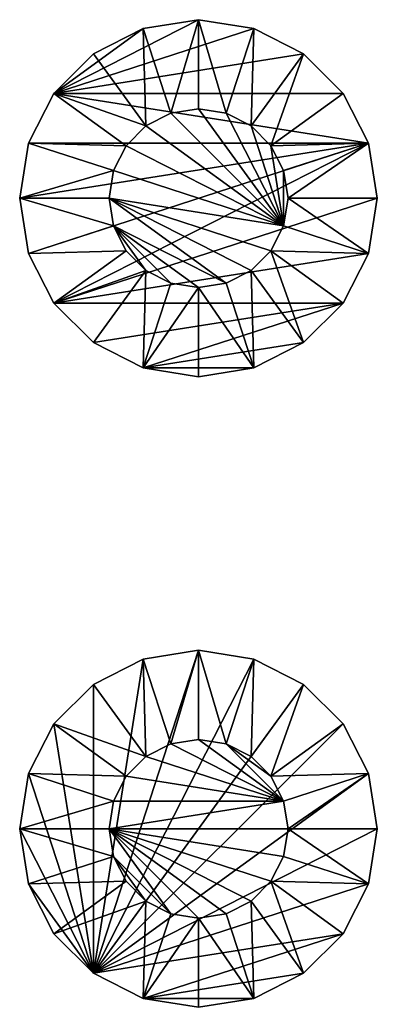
# Model space of a CAD drawing. Extents: x 24528 to 34927, y -8876 to 785.
# Drawn here: x 28709 to 30816, y -5047 to 785 of the extents above; entities that cross this region are included whole.
import ezdxf

# ---------------------------------------------------------------- set-up
doc = ezdxf.new("R2010")
doc.units = 0
doc.layers.get('0').update_dxf_attribs({"linetype": 'CONTINUOUS'})

msp = doc.modelspace()

# ---------------------------------------------------------------- linework, layer by layer
at = {"color": 7}
for points in [[(28909.9, 350.2), (29436.9, 733.1), (29762.6, 784.8), (28909.9, 350.2)], [(28909.9, 350.2), (29762.6, 784.8), (30088.2, 733.1), (28909.9, 350.2)], [(29143.2, 583.5), (29436.9, 733.1), (28909.9, 350.2), (29143.2, 583.5)], [(28909.9, 350.2), (30088.2, 733.1), (30381.9, 583.5), (28909.9, 350.2)], [(28909.9, 350.2), (30381.9, 583.5), (30615.2, 350.2), (28909.9, 350.2)], [(28760.3, 56.5), (28909.9, 350.2), (30764.8, 56.5), (28760.3, 56.5)], [(30615.2, 350.2), (30764.8, 56.5), (28909.9, 350.2), (30615.2, 350.2)], [(28708.6, -269.1), (28760.3, 56.5), (30764.8, 56.5), (28708.6, -269.1)], [(28708.6, -269.1), (30764.8, 56.5), (28760.3, -594.8), (28708.6, -269.1)], [(28760.3, -594.8), (30764.8, 56.5), (28909.9, -888.5), (28760.3, -594.8)], [(30764.8, 56.5), (30816.5, -269.1), (28909.9, -888.5), (30764.8, 56.5)], [(30764.8, -594.8), (28909.9, -888.5), (30816.5, -269.1), (30764.8, -594.8)], [(30764.8, -594.8), (30615.2, -888.5), (28909.9, -888.5), (30764.8, -594.8)], [(29143.2, -1121.7), (28909.9, -888.5), (30615.2, -888.5), (29143.2, -1121.7)], [(29436.9, -1271.4), (29143.2, -1121.7), (30615.2, -888.5), (29436.9, -1271.4)], [(30381.9, -1121.7), (29436.9, -1271.4), (30615.2, -888.5), (30381.9, -1121.7)], [(29436.9, -1271.4), (30381.9, -1121.7), (30088.2, -1271.4), (29436.9, -1271.4)], [(29762.6, -1323), (29436.9, -1271.4), (30088.2, -1271.4), (29762.6, -1323)], [(29143.2, -4845.5), (29436.9, -2990.7), (29762.6, -2939), (29143.2, -4845.5)], [(29143.2, -4845.5), (29762.6, -2939), (30088.2, -2990.7), (29143.2, -4845.5)], [(29143.2, -4845.5), (30088.2, -2990.7), (30381.9, -3140.3), (29143.2, -4845.5)], [(29436.9, -2990.7), (29143.2, -4845.5), (29143.2, -3140.3), (29436.9, -2990.7)], [(29143.2, -3140.3), (29143.2, -4845.5), (28909.9, -3373.6), (29143.2, -3140.3)], [(29143.2, -4845.5), (30381.9, -3140.3), (30615.2, -3373.6), (29143.2, -4845.5)], [(28760.3, -3667.3), (28909.9, -3373.6), (29143.2, -4845.5), (28760.3, -3667.3)], [(29143.2, -4845.5), (30615.2, -3373.6), (30764.8, -3667.3), (29143.2, -4845.5)], [(28708.6, -3992.9), (28760.3, -3667.3), (29143.2, -4845.5), (28708.6, -3992.9)], [(30764.8, -3667.3), (30816.5, -3992.9), (29143.2, -4845.5), (30764.8, -3667.3)], [(28708.6, -3992.9), (29143.2, -4845.5), (28760.3, -4318.6), (28708.6, -3992.9)], [(30816.5, -3992.9), (30764.8, -4318.6), (29143.2, -4845.5), (30816.5, -3992.9)], [(28909.9, -4612.3), (28760.3, -4318.6), (29143.2, -4845.5), (28909.9, -4612.3)], [(30764.8, -4318.6), (30615.2, -4612.3), (29143.2, -4845.5), (30764.8, -4318.6)], [(29436.9, -4995.2), (29143.2, -4845.5), (30615.2, -4612.3), (29436.9, -4995.2)], [(30381.9, -4845.5), (29436.9, -4995.2), (30615.2, -4612.3), (30381.9, -4845.5)], [(29436.9, -4995.2), (30381.9, -4845.5), (30088.2, -4995.2), (29436.9, -4995.2)], [(29762.6, -5046.8), (29436.9, -4995.2), (30088.2, -4995.2), (29762.6, -5046.8)]]:
    msp.add_lwpolyline(points, dxfattribs=at)
for points in [[(29436.9, 733.1, -2107.8), (29599.5, 232.9, -2107.8), (29762.6, 784.8, -2107.8), (29436.9, 733.1, -2107.8)], [(29762.6, 784.8, -2107.8), (29762.6, 784.8, 0), (29436.9, 733.1, -2107.8), (29762.6, 784.8, -2107.8)], [(29762.6, 784.8, 0), (29436.9, 733.1, 0), (29436.9, 733.1, -2107.8), (29762.6, 784.8, 0)], [(29762.6, 258.5, -2107.8), (29762.6, 784.8, -2107.8), (29599.5, 232.9, -2107.8), (29762.6, 258.5, -2107.8)], [(30088.2, 733.1, -2107.8), (29762.6, 784.8, -2107.8), (29925.6, 232.9, -2107.8), (30088.2, 733.1, -2107.8)], [(29762.6, 258.5, -2107.8), (29925.6, 232.9, -2107.8), (29762.6, 784.8, -2107.8), (29762.6, 258.5, -2107.8)], [(30088.2, 733.1, -2107.8), (30088.2, 733.1, 0), (29762.6, 784.8, 0), (30088.2, 733.1, -2107.8)], [(30088.2, 733.1, -2107.8), (29762.6, 784.8, 0), (29762.6, 784.8, -2107.8), (30088.2, 733.1, -2107.8)], [(29143.2, 583.5, -2107.8), (29452.4, 158.1, -2107.8), (29436.9, 733.1, -2107.8), (29143.2, 583.5, -2107.8)], [(29143.2, 583.5, 0), (29143.2, 583.5, -2107.8), (29436.9, 733.1, 0), (29143.2, 583.5, 0)], [(29436.9, 733.1, -2107.8), (29436.9, 733.1, 0), (29143.2, 583.5, -2107.8), (29436.9, 733.1, -2107.8)], [(29599.5, 232.9, -2107.8), (29436.9, 733.1, -2107.8), (29452.4, 158.1, -2107.8), (29599.5, 232.9, -2107.8)], [(29925.6, 232.9, -2107.8), (30072.7, 158.1, -2107.8), (30088.2, 733.1, -2107.8), (29925.6, 232.9, -2107.8)], [(30381.9, 583.5, -2107.8), (30088.2, 733.1, -2107.8), (30072.7, 158.1, -2107.8), (30381.9, 583.5, -2107.8)], [(30088.2, 733.1, 0), (30088.2, 733.1, -2107.8), (30381.9, 583.5, -2107.8), (30088.2, 733.1, 0)], [(30381.9, 583.5, -2107.8), (30381.9, 583.5, 0), (30088.2, 733.1, 0), (30381.9, 583.5, -2107.8)], [(28909.9, 350.2, -2107.8), (29452.4, 158.1, -2107.8), (29143.2, 583.5, -2107.8), (28909.9, 350.2, -2107.8)], [(28909.9, 350.2, 0), (28909.9, 350.2, -2107.8), (29143.2, 583.5, 0), (28909.9, 350.2, 0)], [(29143.2, 583.5, -2107.8), (29143.2, 583.5, 0), (28909.9, 350.2, -2107.8), (29143.2, 583.5, -2107.8)], [(30072.7, 158.1, -2107.8), (30189.7, 41.1, -2107.8), (30381.9, 583.5, -2107.8), (30072.7, 158.1, -2107.8)], [(30615.2, 350.2, -2107.8), (30381.9, 583.5, -2107.8), (30189.7, 41.1, -2107.8), (30615.2, 350.2, -2107.8)], [(30381.9, 583.5, -2107.8), (30615.2, 350.2, -2107.8), (30615.2, 350.2, 0), (30381.9, 583.5, -2107.8)], [(30381.9, 583.5, -2107.8), (30615.2, 350.2, 0), (30381.9, 583.5, 0), (30381.9, 583.5, -2107.8)], [(28909.9, 350.2, -2107.8), (28760.3, 56.5, -2107.8), (29335.4, 41.1, -2107.8), (28909.9, 350.2, -2107.8)], [(28760.3, 56.5, -2107.8), (28909.9, 350.2, -2107.8), (28760.3, 56.5, 0), (28760.3, 56.5, -2107.8)], [(28909.9, 350.2, 0), (28760.3, 56.5, 0), (28909.9, 350.2, -2107.8), (28909.9, 350.2, 0)], [(29335.4, 41.1, -2107.8), (29452.4, 158.1, -2107.8), (28909.9, 350.2, -2107.8), (29335.4, 41.1, -2107.8)], [(30615.2, 350.2, -2107.8), (30189.7, 41.1, -2107.8), (30764.8, 56.5, -2107.8), (30615.2, 350.2, -2107.8)], [(30615.2, 350.2, -2107.8), (30764.8, 56.5, -2107.8), (30764.8, 56.5, 0), (30615.2, 350.2, -2107.8)], [(30615.2, 350.2, -2107.8), (30764.8, 56.5, 0), (30615.2, 350.2, 0), (30615.2, 350.2, -2107.8)], [(30264.6, -432.1, -1053.2), (29762.6, 258.5, -1053.2), (29599.5, 232.9, -1053.2), (30264.6, -432.1, -1053.2)], [(29599.5, 232.9, -2107.8), (29599.5, 232.9, -1053.2), (29762.6, 258.5, -1053.2), (29599.5, 232.9, -2107.8)], [(29599.5, 232.9, -2107.8), (29762.6, 258.5, -1053.2), (29762.6, 258.5, -2107.8), (29599.5, 232.9, -2107.8)], [(30264.6, -432.1, -1053.2), (29925.6, 232.9, -1053.2), (29762.6, 258.5, -1053.2), (30264.6, -432.1, -1053.2)], [(29925.6, 232.9, -1053.2), (29925.6, 232.9, -2107.8), (29762.6, 258.5, -1053.2), (29925.6, 232.9, -1053.2)], [(29762.6, 258.5, -2107.8), (29762.6, 258.5, -1053.2), (29925.6, 232.9, -2107.8), (29762.6, 258.5, -2107.8)], [(30264.6, -432.1, -1053.2), (29599.5, 232.9, -1053.2), (29452.4, 158.1, -1053.2), (30264.6, -432.1, -1053.2)], [(29599.5, 232.9, -1053.2), (29599.5, 232.9, -2107.8), (29452.4, 158.1, -1053.2), (29599.5, 232.9, -1053.2)], [(29452.4, 158.1, -2107.8), (29452.4, 158.1, -1053.2), (29599.5, 232.9, -2107.8), (29452.4, 158.1, -2107.8)], [(30264.6, -432.1, -1053.2), (30072.7, 158.1, -1053.2), (29925.6, 232.9, -1053.2), (30264.6, -432.1, -1053.2)], [(29925.6, 232.9, -2107.8), (29925.6, 232.9, -1053.2), (30072.7, 158.1, -1053.2), (29925.6, 232.9, -2107.8)], [(29925.6, 232.9, -2107.8), (30072.7, 158.1, -1053.2), (30072.7, 158.1, -2107.8), (29925.6, 232.9, -2107.8)], [(30264.6, -432.1, -1053.2), (29452.4, 158.1, -1053.2), (29335.4, 41.1, -1053.2), (30264.6, -432.1, -1053.2)], [(29335.4, 41.1, -2107.8), (29335.4, 41.1, -1053.2), (29452.4, 158.1, -1053.2), (29335.4, 41.1, -2107.8)], [(29335.4, 41.1, -2107.8), (29452.4, 158.1, -1053.2), (29452.4, 158.1, -2107.8), (29335.4, 41.1, -2107.8)], [(30264.6, -432.1, -1053.2), (30189.7, 41.1, -1053.2), (30072.7, 158.1, -1053.2), (30264.6, -432.1, -1053.2)], [(30189.7, 41.1, -1053.2), (30189.7, 41.1, -2107.8), (30072.7, 158.1, -1053.2), (30189.7, 41.1, -1053.2)], [(30072.7, 158.1, -2107.8), (30072.7, 158.1, -1053.2), (30189.7, 41.1, -2107.8), (30072.7, 158.1, -2107.8)], [(28760.3, 56.5, -2107.8), (28708.6, -269.1, -2107.8), (29260.5, -106.1, -2107.8), (28760.3, 56.5, -2107.8)], [(28760.3, 56.5, -2107.8), (28760.3, 56.5, 0), (28708.6, -269.1, 0), (28760.3, 56.5, -2107.8)], [(28760.3, 56.5, -2107.8), (28708.6, -269.1, 0), (28708.6, -269.1, -2107.8), (28760.3, 56.5, -2107.8)], [(29260.5, -106.1, -2107.8), (29335.4, 41.1, -2107.8), (28760.3, 56.5, -2107.8), (29260.5, -106.1, -2107.8)], [(29335.4, 41.1, -1053.2), (29260.5, -106.1, -2107.8), (29260.5, -106.1, -1053.2), (29335.4, 41.1, -1053.2)], [(30264.6, -432.1, -1053.2), (29335.4, 41.1, -1053.2), (29260.5, -106.1, -1053.2), (30264.6, -432.1, -1053.2)], [(29335.4, 41.1, -1053.2), (29335.4, 41.1, -2107.8), (29260.5, -106.1, -2107.8), (29335.4, 41.1, -1053.2)], [(30264.6, -106.1, -2107.8), (30764.8, 56.5, -2107.8), (30189.7, 41.1, -2107.8), (30264.6, -106.1, -2107.8)], [(30264.6, -432.1, -1053.2), (30264.6, -106.1, -1053.2), (30189.7, 41.1, -1053.2), (30264.6, -432.1, -1053.2)], [(30189.7, 41.1, -2107.8), (30189.7, 41.1, -1053.2), (30264.6, -106.1, -1053.2), (30189.7, 41.1, -2107.8)], [(30189.7, 41.1, -2107.8), (30264.6, -106.1, -1053.2), (30264.6, -106.1, -2107.8), (30189.7, 41.1, -2107.8)], [(30290.6, -269.1, -2107.8), (30764.8, 56.5, -2107.8), (30264.6, -106.1, -2107.8), (30290.6, -269.1, -2107.8)], [(30764.8, 56.5, -2107.8), (30290.6, -269.1, -2107.8), (30816.5, -269.1, -2107.8), (30764.8, 56.5, -2107.8)], [(30764.8, 56.5, -2107.8), (30816.5, -269.1, -2107.8), (30764.8, 56.5, 0), (30764.8, 56.5, -2107.8)], [(30816.5, -269.1, -2107.8), (30816.5, -269.1, 0), (30764.8, 56.5, 0), (30816.5, -269.1, -2107.8)], [(29234.9, -269.1, -2107.8), (29260.5, -106.1, -2107.8), (28708.6, -269.1, -2107.8), (29234.9, -269.1, -2107.8)], [(29260.5, -106.1, -1053.2), (29260.5, -106.1, -2107.8), (29234.9, -269.1, -1053.2), (29260.5, -106.1, -1053.2)], [(30264.6, -432.1, -1053.2), (29260.5, -106.1, -1053.2), (29234.9, -269.1, -1053.2), (30264.6, -432.1, -1053.2)], [(29234.9, -269.1, -2107.8), (29234.9, -269.1, -1053.2), (29260.5, -106.1, -2107.8), (29234.9, -269.1, -2107.8)], [(30264.6, -432.1, -1053.2), (30290.6, -269.1, -1053.2), (30264.6, -106.1, -1053.2), (30264.6, -432.1, -1053.2)], [(30290.6, -269.1, -1053.2), (30290.6, -269.1, -2107.8), (30264.6, -106.1, -1053.2), (30290.6, -269.1, -1053.2)], [(30264.6, -106.1, -2107.8), (30264.6, -106.1, -1053.2), (30290.6, -269.1, -2107.8), (30264.6, -106.1, -2107.8)], [(29260.5, -432.1, -2107.8), (29234.9, -269.1, -2107.8), (28708.6, -269.1, -2107.8), (29260.5, -432.1, -2107.8)], [(28708.6, -269.1, -2107.8), (28760.3, -594.8, -2107.8), (29260.5, -432.1, -2107.8), (28708.6, -269.1, -2107.8)], [(28708.6, -269.1, -2107.8), (28760.3, -594.8, 0), (28760.3, -594.8, -2107.8), (28708.6, -269.1, -2107.8)], [(28708.6, -269.1, -2107.8), (28708.6, -269.1, 0), (28760.3, -594.8, 0), (28708.6, -269.1, -2107.8)], [(30189.7, -579.3, -1053.2), (29234.9, -269.1, -1053.2), (30072.7, -696.3, -1053.2), (30189.7, -579.3, -1053.2)], [(30264.6, -432.1, -1053.2), (29234.9, -269.1, -1053.2), (30189.7, -579.3, -1053.2), (30264.6, -432.1, -1053.2)], [(30072.7, -696.3, -1053.2), (29234.9, -269.1, -1053.2), (29925.6, -771.1, -1053.2), (30072.7, -696.3, -1053.2)], [(29260.5, -432.1, -1053.2), (29925.6, -771.1, -1053.2), (29234.9, -269.1, -1053.2), (29260.5, -432.1, -1053.2)], [(29234.9, -269.1, -1053.2), (29260.5, -432.1, -2107.8), (29260.5, -432.1, -1053.2), (29234.9, -269.1, -1053.2)], [(29260.5, -432.1, -2107.8), (29234.9, -269.1, -1053.2), (29234.9, -269.1, -2107.8), (29260.5, -432.1, -2107.8)], [(30290.6, -269.1, -2107.8), (30264.6, -432.1, -2107.8), (30764.8, -594.8, -2107.8), (30290.6, -269.1, -2107.8)], [(30290.6, -269.1, -1053.2), (30264.6, -432.1, -1053.2), (30264.6, -432.1, -2107.8), (30290.6, -269.1, -1053.2)], [(30264.6, -432.1, -2107.8), (30290.6, -269.1, -2107.8), (30290.6, -269.1, -1053.2), (30264.6, -432.1, -2107.8)], [(30764.8, -594.8, -2107.8), (30816.5, -269.1, -2107.8), (30290.6, -269.1, -2107.8), (30764.8, -594.8, -2107.8)], [(30764.8, -594.8, -2107.8), (30816.5, -269.1, 0), (30816.5, -269.1, -2107.8), (30764.8, -594.8, -2107.8)], [(30816.5, -269.1, 0), (30764.8, -594.8, -2107.8), (30764.8, -594.8, 0), (30816.5, -269.1, 0)], [(29335.4, -579.3, -2107.8), (29260.5, -432.1, -2107.8), (28760.3, -594.8, -2107.8), (29335.4, -579.3, -2107.8)], [(29762.6, -797.1, -1053.2), (29925.6, -771.1, -1053.2), (29260.5, -432.1, -1053.2), (29762.6, -797.1, -1053.2)], [(29335.4, -579.3, -1053.2), (29452.4, -696.3, -1053.2), (29260.5, -432.1, -1053.2), (29335.4, -579.3, -1053.2)], [(29599.5, -771.1, -1053.2), (29260.5, -432.1, -1053.2), (29452.4, -696.3, -1053.2), (29599.5, -771.1, -1053.2)], [(29762.6, -797.1, -1053.2), (29260.5, -432.1, -1053.2), (29599.5, -771.1, -1053.2), (29762.6, -797.1, -1053.2)], [(29260.5, -432.1, -1053.2), (29260.5, -432.1, -2107.8), (29335.4, -579.3, -2107.8), (29260.5, -432.1, -1053.2)], [(29260.5, -432.1, -1053.2), (29335.4, -579.3, -2107.8), (29335.4, -579.3, -1053.2), (29260.5, -432.1, -1053.2)], [(30264.6, -432.1, -2107.8), (30189.7, -579.3, -2107.8), (30764.8, -594.8, -2107.8), (30264.6, -432.1, -2107.8)], [(30264.6, -432.1, -2107.8), (30264.6, -432.1, -1053.2), (30189.7, -579.3, -1053.2), (30264.6, -432.1, -2107.8)], [(30264.6, -432.1, -2107.8), (30189.7, -579.3, -1053.2), (30189.7, -579.3, -2107.8), (30264.6, -432.1, -2107.8)], [(28760.3, -594.8, -2107.8), (28909.9, -888.5, -2107.8), (29335.4, -579.3, -2107.8), (28760.3, -594.8, -2107.8)], [(29335.4, -579.3, -2107.8), (28909.9, -888.5, -2107.8), (29452.4, -696.3, -2107.8), (29335.4, -579.3, -2107.8)], [(29335.4, -579.3, -1053.2), (29335.4, -579.3, -2107.8), (29452.4, -696.3, -1053.2), (29335.4, -579.3, -1053.2)], [(29452.4, -696.3, -2107.8), (29452.4, -696.3, -1053.2), (29335.4, -579.3, -2107.8), (29452.4, -696.3, -2107.8)], [(30072.7, -696.3, -2107.8), (30381.9, -1121.7, -2107.8), (30189.7, -579.3, -2107.8), (30072.7, -696.3, -2107.8)], [(30189.7, -579.3, -2107.8), (30189.7, -579.3, -1053.2), (30072.7, -696.3, -1053.2), (30189.7, -579.3, -2107.8)], [(30189.7, -579.3, -2107.8), (30072.7, -696.3, -1053.2), (30072.7, -696.3, -2107.8), (30189.7, -579.3, -2107.8)], [(30615.2, -888.5, -2107.8), (30764.8, -594.8, -2107.8), (30189.7, -579.3, -2107.8), (30615.2, -888.5, -2107.8)], [(30615.2, -888.5, -2107.8), (30189.7, -579.3, -2107.8), (30381.9, -1121.7, -2107.8), (30615.2, -888.5, -2107.8)], [(28760.3, -594.8, -2107.8), (28760.3, -594.8, 0), (28909.9, -888.5, -2107.8), (28760.3, -594.8, -2107.8)], [(28760.3, -594.8, 0), (28909.9, -888.5, 0), (28909.9, -888.5, -2107.8), (28760.3, -594.8, 0)], [(30615.2, -888.5, 0), (30764.8, -594.8, 0), (30615.2, -888.5, -2107.8), (30615.2, -888.5, 0)], [(30764.8, -594.8, -2107.8), (30615.2, -888.5, -2107.8), (30764.8, -594.8, 0), (30764.8, -594.8, -2107.8)], [(29143.2, -1121.7, -2107.8), (29452.4, -696.3, -2107.8), (28909.9, -888.5, -2107.8), (29143.2, -1121.7, -2107.8)], [(29436.9, -1271.4, -2107.8), (29452.4, -696.3, -2107.8), (29143.2, -1121.7, -2107.8), (29436.9, -1271.4, -2107.8)], [(29599.5, -771.1, -2107.8), (29452.4, -696.3, -2107.8), (29436.9, -1271.4, -2107.8), (29599.5, -771.1, -2107.8)], [(29599.5, -771.1, -2107.8), (29599.5, -771.1, -1053.2), (29452.4, -696.3, -1053.2), (29599.5, -771.1, -2107.8)], [(29599.5, -771.1, -2107.8), (29452.4, -696.3, -1053.2), (29452.4, -696.3, -2107.8), (29599.5, -771.1, -2107.8)], [(30072.7, -696.3, -2107.8), (29925.6, -771.1, -2107.8), (30088.2, -1271.4, -2107.8), (30072.7, -696.3, -2107.8)], [(29925.6, -771.1, -1053.2), (29925.6, -771.1, -2107.8), (30072.7, -696.3, -1053.2), (29925.6, -771.1, -1053.2)], [(30072.7, -696.3, -2107.8), (30072.7, -696.3, -1053.2), (29925.6, -771.1, -2107.8), (30072.7, -696.3, -2107.8)], [(30088.2, -1271.4, -2107.8), (30381.9, -1121.7, -2107.8), (30072.7, -696.3, -2107.8), (30088.2, -1271.4, -2107.8)], [(29599.5, -771.1, -2107.8), (29436.9, -1271.4, -2107.8), (29762.6, -797.1, -2107.8), (29599.5, -771.1, -2107.8)], [(29762.6, -1323, -2107.8), (29762.6, -797.1, -2107.8), (29436.9, -1271.4, -2107.8), (29762.6, -1323, -2107.8)], [(29599.5, -771.1, -1053.2), (29599.5, -771.1, -2107.8), (29762.6, -797.1, -1053.2), (29599.5, -771.1, -1053.2)], [(29762.6, -797.1, -2107.8), (29762.6, -797.1, -1053.2), (29599.5, -771.1, -2107.8), (29762.6, -797.1, -2107.8)], [(29925.6, -771.1, -2107.8), (29762.6, -797.1, -2107.8), (30088.2, -1271.4, -2107.8), (29925.6, -771.1, -2107.8)], [(29925.6, -771.1, -2107.8), (29925.6, -771.1, -1053.2), (29762.6, -797.1, -1053.2), (29925.6, -771.1, -2107.8)], [(29925.6, -771.1, -2107.8), (29762.6, -797.1, -1053.2), (29762.6, -797.1, -2107.8), (29925.6, -771.1, -2107.8)], [(29762.6, -1323, -2107.8), (30088.2, -1271.4, -2107.8), (29762.6, -797.1, -2107.8), (29762.6, -1323, -2107.8)], [(29143.2, -1121.7, 0), (29143.2, -1121.7, -2107.8), (28909.9, -888.5, 0), (29143.2, -1121.7, 0)], [(28909.9, -888.5, -2107.8), (28909.9, -888.5, 0), (29143.2, -1121.7, -2107.8), (28909.9, -888.5, -2107.8)], [(30381.9, -1121.7, 0), (30615.2, -888.5, 0), (30381.9, -1121.7, -2107.8), (30381.9, -1121.7, 0)], [(30615.2, -888.5, -2107.8), (30381.9, -1121.7, -2107.8), (30615.2, -888.5, 0), (30615.2, -888.5, -2107.8)], [(29143.2, -1121.7, -2107.8), (29143.2, -1121.7, 0), (29436.9, -1271.4, -2107.8), (29143.2, -1121.7, -2107.8)], [(29436.9, -1271.4, 0), (29436.9, -1271.4, -2107.8), (29143.2, -1121.7, 0), (29436.9, -1271.4, 0)], [(30381.9, -1121.7, -2107.8), (30088.2, -1271.4, -2107.8), (30088.2, -1271.4, 0), (30381.9, -1121.7, -2107.8)], [(30381.9, -1121.7, -2107.8), (30088.2, -1271.4, 0), (30381.9, -1121.7, 0), (30381.9, -1121.7, -2107.8)], [(29436.9, -1271.4, -2107.8), (29436.9, -1271.4, 0), (29762.6, -1323, -2107.8), (29436.9, -1271.4, -2107.8)], [(29762.6, -1323, 0), (29762.6, -1323, -2107.8), (29436.9, -1271.4, 0), (29762.6, -1323, 0)], [(30088.2, -1271.4, -2107.8), (29762.6, -1323, -2107.8), (29762.6, -1323, 0), (30088.2, -1271.4, -2107.8)], [(30088.2, -1271.4, -2107.8), (29762.6, -1323, 0), (30088.2, -1271.4, 0), (30088.2, -1271.4, -2107.8)], [(29762.6, -2939, -2107.8), (29436.9, -2990.7, -2107.8), (29599.5, -3490.9, -2107.8), (29762.6, -2939, -2107.8)], [(29436.9, -2990.7, 0), (29436.9, -2990.7, -2107.8), (29762.6, -2939, 0), (29436.9, -2990.7, 0)], [(29762.6, -2939, -2107.8), (29762.6, -2939, 0), (29436.9, -2990.7, -2107.8), (29762.6, -2939, -2107.8)], [(29599.5, -3490.9, -2107.8), (29762.6, -3465.3, -2107.8), (29762.6, -2939, -2107.8), (29599.5, -3490.9, -2107.8)], [(30088.2, -2990.7, -2107.8), (29762.6, -2939, -2107.8), (29925.6, -3490.9, -2107.8), (30088.2, -2990.7, -2107.8)], [(29762.6, -3465.3, -2107.8), (29925.6, -3490.9, -2107.8), (29762.6, -2939, -2107.8), (29762.6, -3465.3, -2107.8)], [(30088.2, -2990.7, 0), (29762.6, -2939, 0), (30088.2, -2990.7, -2107.8), (30088.2, -2990.7, 0)], [(29762.6, -2939, -2107.8), (30088.2, -2990.7, -2107.8), (29762.6, -2939, 0), (29762.6, -2939, -2107.8)], [(29436.9, -2990.7, -2107.8), (29143.2, -3140.3, -2107.8), (29452.4, -3565.7, -2107.8), (29436.9, -2990.7, -2107.8)], [(29436.9, -2990.7, 0), (29143.2, -3140.3, 0), (29436.9, -2990.7, -2107.8), (29436.9, -2990.7, 0)], [(29143.2, -3140.3, -2107.8), (29436.9, -2990.7, -2107.8), (29143.2, -3140.3, 0), (29143.2, -3140.3, -2107.8)], [(29452.4, -3565.7, -2107.8), (29599.5, -3490.9, -2107.8), (29436.9, -2990.7, -2107.8), (29452.4, -3565.7, -2107.8)], [(29925.6, -3490.9, -2107.8), (30072.7, -3565.7, -2107.8), (30088.2, -2990.7, -2107.8), (29925.6, -3490.9, -2107.8)], [(30381.9, -3140.3, -2107.8), (30088.2, -2990.7, -2107.8), (30072.7, -3565.7, -2107.8), (30381.9, -3140.3, -2107.8)], [(30088.2, -2990.7, 0), (30088.2, -2990.7, -2107.8), (30381.9, -3140.3, -2107.8), (30088.2, -2990.7, 0)], [(30088.2, -2990.7, 0), (30381.9, -3140.3, -2107.8), (30381.9, -3140.3, 0), (30088.2, -2990.7, 0)], [(28909.9, -3373.6, -2107.8), (29452.4, -3565.7, -2107.8), (29143.2, -3140.3, -2107.8), (28909.9, -3373.6, -2107.8)], [(29143.2, -3140.3, -2107.8), (28909.9, -3373.6, 0), (28909.9, -3373.6, -2107.8), (29143.2, -3140.3, -2107.8)], [(29143.2, -3140.3, -2107.8), (29143.2, -3140.3, 0), (28909.9, -3373.6, 0), (29143.2, -3140.3, -2107.8)], [(30072.7, -3565.7, -2107.8), (30189.7, -3682.7, -2107.8), (30381.9, -3140.3, -2107.8), (30072.7, -3565.7, -2107.8)], [(30381.9, -3140.3, -2107.8), (30189.7, -3682.7, -2107.8), (30615.2, -3373.6, -2107.8), (30381.9, -3140.3, -2107.8)], [(30381.9, -3140.3, -2107.8), (30615.2, -3373.6, -2107.8), (30615.2, -3373.6, 0), (30381.9, -3140.3, -2107.8)], [(30381.9, -3140.3, -2107.8), (30615.2, -3373.6, 0), (30381.9, -3140.3, 0), (30381.9, -3140.3, -2107.8)], [(28760.3, -3667.3, -2107.8), (29335.4, -3682.7, -2107.8), (28909.9, -3373.6, -2107.8), (28760.3, -3667.3, -2107.8)], [(28760.3, -3667.3, 0), (28760.3, -3667.3, -2107.8), (28909.9, -3373.6, 0), (28760.3, -3667.3, 0)], [(28909.9, -3373.6, -2107.8), (28909.9, -3373.6, 0), (28760.3, -3667.3, -2107.8), (28909.9, -3373.6, -2107.8)], [(29452.4, -3565.7, -2107.8), (28909.9, -3373.6, -2107.8), (29335.4, -3682.7, -2107.8), (29452.4, -3565.7, -2107.8)], [(30764.8, -3667.3, -2107.8), (30615.2, -3373.6, -2107.8), (30189.7, -3682.7, -2107.8), (30764.8, -3667.3, -2107.8)], [(30615.2, -3373.6, -2107.8), (30764.8, -3667.3, -2107.8), (30764.8, -3667.3, 0), (30615.2, -3373.6, -2107.8)], [(30615.2, -3373.6, -2107.8), (30764.8, -3667.3, 0), (30615.2, -3373.6, 0), (30615.2, -3373.6, -2107.8)], [(29452.4, -3565.7, -2107.8), (29452.4, -3565.7, -1053.2), (29599.5, -3490.9, -1053.2), (29452.4, -3565.7, -2107.8)], [(29452.4, -3565.7, -2107.8), (29599.5, -3490.9, -1053.2), (29599.5, -3490.9, -2107.8), (29452.4, -3565.7, -2107.8)], [(30264.6, -3829.9, -1053.2), (29599.5, -3490.9, -1053.2), (29452.4, -3565.7, -1053.2), (30264.6, -3829.9, -1053.2)], [(29762.6, -3465.3, -1053.2), (29762.6, -3465.3, -2107.8), (29599.5, -3490.9, -1053.2), (29762.6, -3465.3, -1053.2)], [(29599.5, -3490.9, -2107.8), (29599.5, -3490.9, -1053.2), (29762.6, -3465.3, -2107.8), (29599.5, -3490.9, -2107.8)], [(30264.6, -3829.9, -1053.2), (29762.6, -3465.3, -1053.2), (29599.5, -3490.9, -1053.2), (30264.6, -3829.9, -1053.2)], [(29762.6, -3465.3, -2107.8), (29762.6, -3465.3, -1053.2), (29925.6, -3490.9, -1053.2), (29762.6, -3465.3, -2107.8)], [(29762.6, -3465.3, -2107.8), (29925.6, -3490.9, -1053.2), (29925.6, -3490.9, -2107.8), (29762.6, -3465.3, -2107.8)], [(30264.6, -3829.9, -1053.2), (29925.6, -3490.9, -1053.2), (29762.6, -3465.3, -1053.2), (30264.6, -3829.9, -1053.2)], [(29925.6, -3490.9, -2107.8), (29925.6, -3490.9, -1053.2), (30072.7, -3565.7, -2107.8), (29925.6, -3490.9, -2107.8)], [(30072.7, -3565.7, -1053.2), (30072.7, -3565.7, -2107.8), (29925.6, -3490.9, -1053.2), (30072.7, -3565.7, -1053.2)], [(30072.7, -3565.7, -1053.2), (29925.6, -3490.9, -1053.2), (30189.7, -3682.7, -1053.2), (30072.7, -3565.7, -1053.2)], [(30264.6, -3829.9, -1053.2), (30189.7, -3682.7, -1053.2), (29925.6, -3490.9, -1053.2), (30264.6, -3829.9, -1053.2)], [(29452.4, -3565.7, -1053.2), (29452.4, -3565.7, -2107.8), (29335.4, -3682.7, -1053.2), (29452.4, -3565.7, -1053.2)], [(29335.4, -3682.7, -2107.8), (29335.4, -3682.7, -1053.2), (29452.4, -3565.7, -2107.8), (29335.4, -3682.7, -2107.8)], [(30264.6, -3829.9, -1053.2), (29452.4, -3565.7, -1053.2), (29335.4, -3682.7, -1053.2), (30264.6, -3829.9, -1053.2)], [(30189.7, -3682.7, -1053.2), (30189.7, -3682.7, -2107.8), (30072.7, -3565.7, -1053.2), (30189.7, -3682.7, -1053.2)], [(30072.7, -3565.7, -2107.8), (30072.7, -3565.7, -1053.2), (30189.7, -3682.7, -2107.8), (30072.7, -3565.7, -2107.8)], [(28760.3, -3667.3, -2107.8), (28708.6, -3992.9, -2107.8), (29260.5, -3829.9, -2107.8), (28760.3, -3667.3, -2107.8)], [(28760.3, -3667.3, 0), (28708.6, -3992.9, -2107.8), (28760.3, -3667.3, -2107.8), (28760.3, -3667.3, 0)], [(28760.3, -3667.3, 0), (28708.6, -3992.9, 0), (28708.6, -3992.9, -2107.8), (28760.3, -3667.3, 0)], [(29335.4, -3682.7, -2107.8), (28760.3, -3667.3, -2107.8), (29260.5, -3829.9, -2107.8), (29335.4, -3682.7, -2107.8)], [(30264.6, -3829.9, -2107.8), (30764.8, -3667.3, -2107.8), (30189.7, -3682.7, -2107.8), (30264.6, -3829.9, -2107.8)], [(30264.6, -3829.9, -2107.8), (30290.6, -3992.9, -2107.8), (30764.8, -3667.3, -2107.8), (30264.6, -3829.9, -2107.8)], [(30764.8, -3667.3, -2107.8), (30290.6, -3992.9, -2107.8), (30816.5, -3992.9, -2107.8), (30764.8, -3667.3, -2107.8)], [(30764.8, -3667.3, -2107.8), (30816.5, -3992.9, -2107.8), (30764.8, -3667.3, 0), (30764.8, -3667.3, -2107.8)], [(30764.8, -3667.3, 0), (30816.5, -3992.9, -2107.8), (30816.5, -3992.9, 0), (30764.8, -3667.3, 0)], [(29260.5, -3829.9, -2107.8), (29335.4, -3682.7, -1053.2), (29335.4, -3682.7, -2107.8), (29260.5, -3829.9, -2107.8)], [(29260.5, -3829.9, -2107.8), (29260.5, -3829.9, -1053.2), (29335.4, -3682.7, -1053.2), (29260.5, -3829.9, -2107.8)], [(30264.6, -3829.9, -1053.2), (29335.4, -3682.7, -1053.2), (29260.5, -3829.9, -1053.2), (30264.6, -3829.9, -1053.2)], [(30189.7, -3682.7, -2107.8), (30264.6, -3829.9, -1053.2), (30264.6, -3829.9, -2107.8), (30189.7, -3682.7, -2107.8)], [(30189.7, -3682.7, -2107.8), (30189.7, -3682.7, -1053.2), (30264.6, -3829.9, -1053.2), (30189.7, -3682.7, -2107.8)], [(29234.9, -3992.9, -2107.8), (29260.5, -3829.9, -2107.8), (28708.6, -3992.9, -2107.8), (29234.9, -3992.9, -2107.8)], [(29260.5, -3829.9, -1053.2), (29260.5, -3829.9, -2107.8), (29234.9, -3992.9, -1053.2), (29260.5, -3829.9, -1053.2)], [(30264.6, -3829.9, -1053.2), (29260.5, -3829.9, -1053.2), (29234.9, -3992.9, -1053.2), (30264.6, -3829.9, -1053.2)], [(29260.5, -3829.9, -2107.8), (29234.9, -3992.9, -2107.8), (29234.9, -3992.9, -1053.2), (29260.5, -3829.9, -2107.8)], [(29234.9, -3992.9, -1053.2), (30290.6, -3992.9, -1053.2), (30264.6, -3829.9, -1053.2), (29234.9, -3992.9, -1053.2)], [(30264.6, -3829.9, -2107.8), (30264.6, -3829.9, -1053.2), (30290.6, -3992.9, -1053.2), (30264.6, -3829.9, -2107.8)], [(30264.6, -3829.9, -2107.8), (30290.6, -3992.9, -1053.2), (30290.6, -3992.9, -2107.8), (30264.6, -3829.9, -2107.8)], [(29260.5, -4155.9, -2107.8), (29234.9, -3992.9, -2107.8), (28708.6, -3992.9, -2107.8), (29260.5, -4155.9, -2107.8)], [(28708.6, -3992.9, -2107.8), (28760.3, -4318.6, -2107.8), (29260.5, -4155.9, -2107.8), (28708.6, -3992.9, -2107.8)], [(28708.6, -3992.9, -2107.8), (28760.3, -4318.6, 0), (28760.3, -4318.6, -2107.8), (28708.6, -3992.9, -2107.8)], [(28708.6, -3992.9, -2107.8), (28708.6, -3992.9, 0), (28760.3, -4318.6, 0), (28708.6, -3992.9, -2107.8)], [(29234.9, -3992.9, -1053.2), (29234.9, -3992.9, -2107.8), (29260.5, -4155.9, -1053.2), (29234.9, -3992.9, -1053.2)], [(29260.5, -4155.9, -2107.8), (29260.5, -4155.9, -1053.2), (29234.9, -3992.9, -2107.8), (29260.5, -4155.9, -2107.8)], [(29234.9, -3992.9, -1053.2), (29260.5, -4155.9, -1053.2), (29599.5, -4494.9, -1053.2), (29234.9, -3992.9, -1053.2)], [(29599.5, -4494.9, -1053.2), (29762.6, -4520.9, -1053.2), (29234.9, -3992.9, -1053.2), (29599.5, -4494.9, -1053.2)], [(29234.9, -3992.9, -1053.2), (29762.6, -4520.9, -1053.2), (29925.6, -4494.9, -1053.2), (29234.9, -3992.9, -1053.2)], [(29234.9, -3992.9, -1053.2), (29925.6, -4494.9, -1053.2), (30072.7, -4420.1, -1053.2), (29234.9, -3992.9, -1053.2)], [(29234.9, -3992.9, -1053.2), (30072.7, -4420.1, -1053.2), (30189.7, -4303.1, -1053.2), (29234.9, -3992.9, -1053.2)], [(29234.9, -3992.9, -1053.2), (30189.7, -4303.1, -1053.2), (30264.6, -4155.9, -1053.2), (29234.9, -3992.9, -1053.2)], [(29234.9, -3992.9, -1053.2), (30264.6, -4155.9, -1053.2), (30290.6, -3992.9, -1053.2), (29234.9, -3992.9, -1053.2)], [(30290.6, -3992.9, -2107.8), (30264.6, -4155.9, -2107.8), (30764.8, -4318.6, -2107.8), (30290.6, -3992.9, -2107.8)], [(30264.6, -4155.9, -1053.2), (30264.6, -4155.9, -2107.8), (30290.6, -3992.9, -2107.8), (30264.6, -4155.9, -1053.2)], [(30264.6, -4155.9, -1053.2), (30290.6, -3992.9, -2107.8), (30290.6, -3992.9, -1053.2), (30264.6, -4155.9, -1053.2)], [(30764.8, -4318.6, -2107.8), (30816.5, -3992.9, -2107.8), (30290.6, -3992.9, -2107.8), (30764.8, -4318.6, -2107.8)], [(30764.8, -4318.6, -2107.8), (30764.8, -4318.6, 0), (30816.5, -3992.9, -2107.8), (30764.8, -4318.6, -2107.8)], [(30816.5, -3992.9, -2107.8), (30764.8, -4318.6, 0), (30816.5, -3992.9, 0), (30816.5, -3992.9, -2107.8)], [(29335.4, -4303.1, -2107.8), (29260.5, -4155.9, -2107.8), (28760.3, -4318.6, -2107.8), (29335.4, -4303.1, -2107.8)], [(29335.4, -4303.1, -2107.8), (29335.4, -4303.1, -1053.2), (29260.5, -4155.9, -1053.2), (29335.4, -4303.1, -2107.8)], [(29335.4, -4303.1, -2107.8), (29260.5, -4155.9, -1053.2), (29260.5, -4155.9, -2107.8), (29335.4, -4303.1, -2107.8)], [(29335.4, -4303.1, -1053.2), (29452.4, -4420.1, -1053.2), (29260.5, -4155.9, -1053.2), (29335.4, -4303.1, -1053.2)], [(29452.4, -4420.1, -1053.2), (29599.5, -4494.9, -1053.2), (29260.5, -4155.9, -1053.2), (29452.4, -4420.1, -1053.2)], [(30264.6, -4155.9, -2107.8), (30189.7, -4303.1, -2107.8), (30764.8, -4318.6, -2107.8), (30264.6, -4155.9, -2107.8)], [(30264.6, -4155.9, -2107.8), (30189.7, -4303.1, -1053.2), (30189.7, -4303.1, -2107.8), (30264.6, -4155.9, -2107.8)], [(30264.6, -4155.9, -2107.8), (30264.6, -4155.9, -1053.2), (30189.7, -4303.1, -1053.2), (30264.6, -4155.9, -2107.8)], [(28760.3, -4318.6, -2107.8), (28909.9, -4612.3, -2107.8), (29335.4, -4303.1, -2107.8), (28760.3, -4318.6, -2107.8)], [(29452.4, -4420.1, -2107.8), (29335.4, -4303.1, -2107.8), (28909.9, -4612.3, -2107.8), (29452.4, -4420.1, -2107.8)], [(29335.4, -4303.1, -1053.2), (29335.4, -4303.1, -2107.8), (29452.4, -4420.1, -1053.2), (29335.4, -4303.1, -1053.2)], [(29452.4, -4420.1, -2107.8), (29452.4, -4420.1, -1053.2), (29335.4, -4303.1, -2107.8), (29452.4, -4420.1, -2107.8)], [(30072.7, -4420.1, -2107.8), (30381.9, -4845.5, -2107.8), (30189.7, -4303.1, -2107.8), (30072.7, -4420.1, -2107.8)], [(30189.7, -4303.1, -2107.8), (30189.7, -4303.1, -1053.2), (30072.7, -4420.1, -2107.8), (30189.7, -4303.1, -2107.8)], [(30189.7, -4303.1, -1053.2), (30072.7, -4420.1, -1053.2), (30072.7, -4420.1, -2107.8), (30189.7, -4303.1, -1053.2)], [(30615.2, -4612.3, -2107.8), (30189.7, -4303.1, -2107.8), (30381.9, -4845.5, -2107.8), (30615.2, -4612.3, -2107.8)], [(30764.8, -4318.6, -2107.8), (30189.7, -4303.1, -2107.8), (30615.2, -4612.3, -2107.8), (30764.8, -4318.6, -2107.8)], [(28760.3, -4318.6, -2107.8), (28760.3, -4318.6, 0), (28909.9, -4612.3, -2107.8), (28760.3, -4318.6, -2107.8)], [(28760.3, -4318.6, 0), (28909.9, -4612.3, 0), (28909.9, -4612.3, -2107.8), (28760.3, -4318.6, 0)], [(30615.2, -4612.3, 0), (30764.8, -4318.6, 0), (30764.8, -4318.6, -2107.8), (30615.2, -4612.3, 0)], [(30764.8, -4318.6, -2107.8), (30615.2, -4612.3, -2107.8), (30615.2, -4612.3, 0), (30764.8, -4318.6, -2107.8)], [(28909.9, -4612.3, -2107.8), (29143.2, -4845.5, -2107.8), (29452.4, -4420.1, -2107.8), (28909.9, -4612.3, -2107.8)], [(29436.9, -4995.2, -2107.8), (29452.4, -4420.1, -2107.8), (29143.2, -4845.5, -2107.8), (29436.9, -4995.2, -2107.8)], [(29452.4, -4420.1, -2107.8), (29436.9, -4995.2, -2107.8), (29599.5, -4494.9, -2107.8), (29452.4, -4420.1, -2107.8)], [(29599.5, -4494.9, -2107.8), (29599.5, -4494.9, -1053.2), (29452.4, -4420.1, -1053.2), (29599.5, -4494.9, -2107.8)], [(29599.5, -4494.9, -2107.8), (29452.4, -4420.1, -1053.2), (29452.4, -4420.1, -2107.8), (29599.5, -4494.9, -2107.8)], [(29925.6, -4494.9, -2107.8), (30088.2, -4995.2, -2107.8), (30072.7, -4420.1, -2107.8), (29925.6, -4494.9, -2107.8)], [(29925.6, -4494.9, -1053.2), (29925.6, -4494.9, -2107.8), (30072.7, -4420.1, -2107.8), (29925.6, -4494.9, -1053.2)], [(30072.7, -4420.1, -2107.8), (30072.7, -4420.1, -1053.2), (29925.6, -4494.9, -1053.2), (30072.7, -4420.1, -2107.8)], [(30381.9, -4845.5, -2107.8), (30072.7, -4420.1, -2107.8), (30088.2, -4995.2, -2107.8), (30381.9, -4845.5, -2107.8)], [(29599.5, -4494.9, -2107.8), (29436.9, -4995.2, -2107.8), (29762.6, -4520.9, -2107.8), (29599.5, -4494.9, -2107.8)], [(29762.6, -5046.8, -2107.8), (29762.6, -4520.9, -2107.8), (29436.9, -4995.2, -2107.8), (29762.6, -5046.8, -2107.8)], [(29599.5, -4494.9, -1053.2), (29599.5, -4494.9, -2107.8), (29762.6, -4520.9, -1053.2), (29599.5, -4494.9, -1053.2)], [(29762.6, -4520.9, -2107.8), (29762.6, -4520.9, -1053.2), (29599.5, -4494.9, -2107.8), (29762.6, -4520.9, -2107.8)], [(29925.6, -4494.9, -2107.8), (29762.6, -4520.9, -2107.8), (30088.2, -4995.2, -2107.8), (29925.6, -4494.9, -2107.8)], [(29925.6, -4494.9, -2107.8), (29925.6, -4494.9, -1053.2), (29762.6, -4520.9, -1053.2), (29925.6, -4494.9, -2107.8)], [(29925.6, -4494.9, -2107.8), (29762.6, -4520.9, -1053.2), (29762.6, -4520.9, -2107.8), (29925.6, -4494.9, -2107.8)], [(29762.6, -5046.8, -2107.8), (30088.2, -4995.2, -2107.8), (29762.6, -4520.9, -2107.8), (29762.6, -5046.8, -2107.8)], [(29143.2, -4845.5, 0), (29143.2, -4845.5, -2107.8), (28909.9, -4612.3, 0), (29143.2, -4845.5, 0)], [(28909.9, -4612.3, -2107.8), (28909.9, -4612.3, 0), (29143.2, -4845.5, -2107.8), (28909.9, -4612.3, -2107.8)], [(30381.9, -4845.5, 0), (30615.2, -4612.3, 0), (30381.9, -4845.5, -2107.8), (30381.9, -4845.5, 0)], [(30615.2, -4612.3, -2107.8), (30381.9, -4845.5, -2107.8), (30615.2, -4612.3, 0), (30615.2, -4612.3, -2107.8)], [(29143.2, -4845.5, 0), (29436.9, -4995.2, 0), (29143.2, -4845.5, -2107.8), (29143.2, -4845.5, 0)], [(29436.9, -4995.2, -2107.8), (29143.2, -4845.5, -2107.8), (29436.9, -4995.2, 0), (29436.9, -4995.2, -2107.8)], [(30381.9, -4845.5, -2107.8), (30088.2, -4995.2, -2107.8), (30381.9, -4845.5, 0), (30381.9, -4845.5, -2107.8)], [(30381.9, -4845.5, 0), (30088.2, -4995.2, -2107.8), (30088.2, -4995.2, 0), (30381.9, -4845.5, 0)], [(29762.6, -5046.8, 0), (29762.6, -5046.8, -2107.8), (29436.9, -4995.2, -2107.8), (29762.6, -5046.8, 0)], [(29436.9, -4995.2, -2107.8), (29436.9, -4995.2, 0), (29762.6, -5046.8, 0), (29436.9, -4995.2, -2107.8)], [(30088.2, -4995.2, -2107.8), (29762.6, -5046.8, -2107.8), (29762.6, -5046.8, 0), (30088.2, -4995.2, -2107.8)], [(30088.2, -4995.2, -2107.8), (29762.6, -5046.8, 0), (30088.2, -4995.2, 0), (30088.2, -4995.2, -2107.8)]]:
    msp.add_polyline3d(points, dxfattribs=at)

doc.saveas('drawing.dxf')
